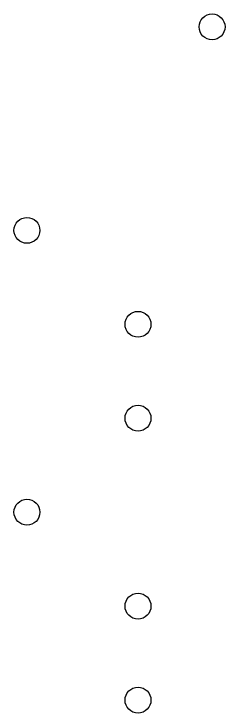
# Model space of a CAD drawing. Extents: x 2.52 to 5.05, y -5.23 to -2.64.
# Drawn here: x 2.5231 to 2.6353, y -4.5569 to -4.1848 of the extents above; entities that cross this region are included whole.
import ezdxf

# ---------------------------------------------------------------- set-up
doc = ezdxf.new("R2010")
doc.units = 0
doc.header["$MEASUREMENT"] = 0
doc.layers.add('BLACK', color=7, linetype='CONTINUOUS')

msp = doc.modelspace()

# ---------------------------------------------------------------- linework, layer by layer
at = {"layer": 'BLACK'}
for centre in [(2.62843, -4.19173), (2.53, -4.3), (2.58906, -4.35), (2.58906, -4.4), (2.53, -4.45), (2.58906, -4.5), (2.58906, -4.55)]:
    msp.add_circle(centre, 0.00689, dxfattribs=at)

doc.saveas('drawing.dxf')
